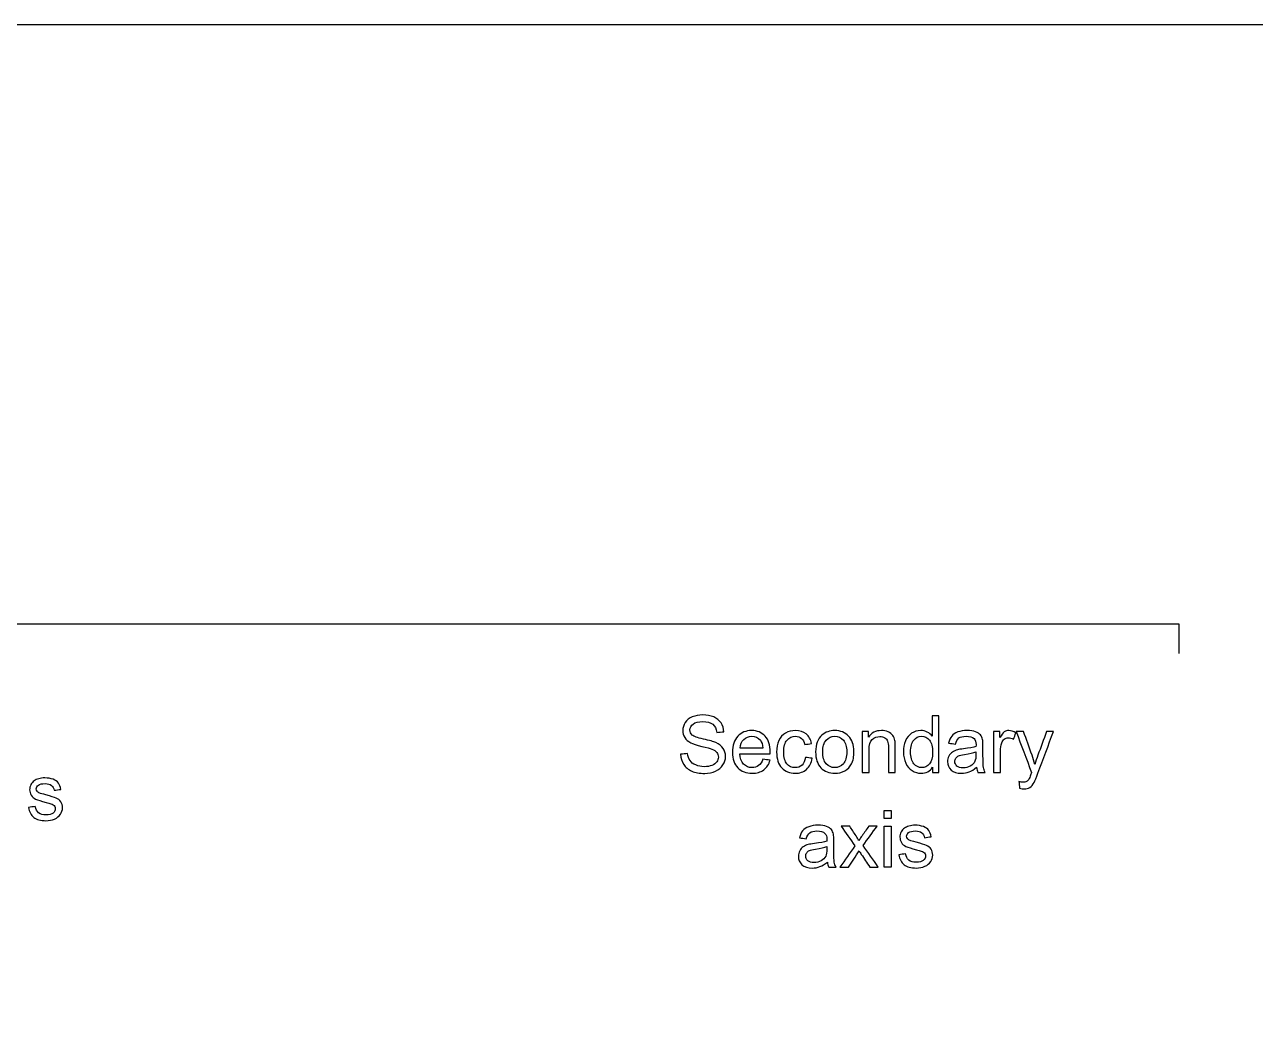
# Model space of a CAD drawing. Extents: x 0 to 1200, y 0 to 700.
# Drawn here: x 548 to 740.6, y 544.8 to 700 of the extents above; entities that cross this region are included whole.
import ezdxf

# ---------------------------------------------------------------- set-up
doc = ezdxf.new("R2010")
doc.units = 0
doc.header["$MEASUREMENT"] = 0
doc.layers.add('DEFAULT', color=7, linetype='CONTINUOUS')

msp = doc.modelspace()

# ---------------------------------------------------------------- linework, layer by layer
at = {"layer": 'DEFAULT', "color": 7}
msp.add_lwpolyline([(1200, 0), (0, 0), (0, 700), (1200, 700)], close=True, dxfattribs=at)
msp.add_lwpolyline([(32.24, 601.59), (32.24, 606.24), (728.58, 606.24), (728.58, 601.59)], dxfattribs=at)
at = {"layer": 'DEFAULT', "color": 38}
for points in [[(682.47, 577.02), (683.56, 577.02), (683.56, 575.77), (682.47, 575.77)], [(682.47, 574.58), (683.56, 574.58), (683.56, 568.18), (682.47, 568.18)]]:
    msp.add_lwpolyline(points, close=True, dxfattribs=at)
for points, knots in [([(650.63, 585.84), (651, 585.87), (651.36, 585.9), (651.73, 585.93), (651.78, 585.49), (651.91, 585.13), (652.1, 584.84), (652.29, 584.56), (652.58, 584.33), (652.99, 584.16), (653.39, 583.98), (653.84, 583.89), (654.34, 583.89), (654.79, 583.89), (655.18, 583.96), (655.52, 584.09), (655.87, 584.23), (656.12, 584.41), (656.29, 584.64), (656.45, 584.87), (656.54, 585.12), (656.54, 585.39), (656.54, 585.67), (656.46, 585.91), (656.3, 586.12), (656.13, 586.33), (655.87, 586.5), (655.5, 586.64), (655.26, 586.74), (654.74, 586.88), (653.93, 587.07), (653.11, 587.27), (652.55, 587.45), (652.22, 587.63), (651.8, 587.85), (651.48, 588.12), (651.28, 588.45), (651.07, 588.78), (650.97, 589.14), (650.97, 589.55), (650.97, 590), (651.09, 590.41), (651.35, 590.8), (651.6, 591.19), (651.97, 591.48), (652.46, 591.68), (652.94, 591.88), (653.48, 591.98), (654.08, 591.98), (654.73, 591.98), (655.31, 591.88), (655.81, 591.67), (656.31, 591.46), (656.7, 591.15), (656.96, 590.74), (657.23, 590.33), (657.38, 589.86), (657.4, 589.34), (657.02, 589.32), (656.65, 589.29), (656.28, 589.26), (656.22, 589.82), (656.01, 590.24), (655.67, 590.53), (655.32, 590.81), (654.8, 590.95), (654.12, 590.95), (653.42, 590.95), (652.9, 590.82), (652.58, 590.56), (652.25, 590.31), (652.09, 589.99), (652.09, 589.63), (652.09, 589.31), (652.21, 589.05), (652.44, 588.84), (652.66, 588.64), (653.25, 588.43), (654.2, 588.21), (655.15, 588), (655.8, 587.81), (656.16, 587.65), (656.67, 587.41), (657.05, 587.11), (657.3, 586.75), (657.54, 586.38), (657.66, 585.97), (657.66, 585.49), (657.66, 585.02), (657.53, 584.58), (657.26, 584.16), (656.99, 583.75), (656.6, 583.42), (656.1, 583.19), (655.59, 582.96), (655.03, 582.84), (654.4, 582.84), (653.6, 582.84), (652.93, 582.96), (652.39, 583.19), (651.84, 583.43), (651.42, 583.78), (651.11, 584.25), (650.81, 584.71), (650.64, 585.24), (650.63, 585.84)], [0, 0, 0, 0, 3.139891, 3.139891, 3.139891, 4.139891, 4.139891, 4.139891, 5.139891, 5.139891, 5.139891, 6.139891, 6.139891, 6.139891, 7.139891, 7.139891, 7.139891, 8.139891, 8.139891, 8.139891, 9.139891, 9.139891, 9.139891, 10.139891, 10.139891, 10.139891, 11.139891, 11.139891, 11.139891, 12.139891, 12.139891, 12.139891, 13.139891, 13.139891, 13.139891, 14.139891, 14.139891, 14.139891, 15.139891, 15.139891, 15.139891, 16.139891, 16.139891, 16.139891, 17.139891, 17.139891, 17.139891, 18.139891, 18.139891, 18.139891, 19.139891, 19.139891, 19.139891, 20.139891, 20.139891, 20.139891, 21.139891, 21.139891, 21.139891, 24.326865, 24.326865, 24.326865, 25.326865, 25.326865, 25.326865, 26.326865, 26.326865, 26.326865, 27.326865, 27.326865, 27.326865, 28.326865, 28.326865, 28.326865, 29.326865, 29.326865, 29.326865, 30.326865, 30.326865, 30.326865, 31.326865, 31.326865, 31.326865, 32.326865, 32.326865, 32.326865, 33.326865, 33.326865, 33.326865, 34.326865, 34.326865, 34.326865, 35.326865, 35.326865, 35.326865, 36.326865, 36.326865, 36.326865, 37.326865, 37.326865, 37.326865, 38.326865, 38.326865, 38.326865, 39.326865, 39.326865, 39.326865, 39.326865]), ([(690.05, 583), (690.05, 583.26), (690.05, 583.53), (690.05, 583.8), (689.65, 583.17), (689.05, 582.85), (688.26, 582.85), (687.75, 582.85), (687.28, 582.99), (686.85, 583.27), (686.43, 583.55), (686.09, 583.95), (685.86, 584.45), (685.62, 584.96), (685.51, 585.54), (685.51, 586.19), (685.51, 586.83), (685.61, 587.41), (685.82, 587.93), (686.04, 588.45), (686.36, 588.85), (686.78, 589.13), (687.21, 589.4), (687.69, 589.54), (688.21, 589.54), (688.6, 589.54), (688.94, 589.46), (689.24, 589.3), (689.55, 589.14), (689.79, 588.92), (689.98, 588.66), (689.98, 589.72), (689.98, 590.78), (689.98, 591.83), (690.34, 591.83), (690.7, 591.83), (691.06, 591.83), (691.06, 588.89), (691.06, 585.94), (691.06, 583), (690.72, 583), (690.39, 583), (690.05, 583)], [2.853, 2.853, 2.853, 2.853, 5.143, 5.143, 5.143, 6.143, 6.143, 6.143, 7.143, 7.143, 7.143, 8.143, 8.143, 8.143, 9.143, 9.143, 9.143, 10.143, 10.143, 10.143, 11.143, 11.143, 11.143, 12.143, 12.143, 12.143, 13.143, 13.143, 13.143, 14.143, 14.143, 14.143, 23.132, 23.132, 23.132, 26.19, 26.19, 26.19, 51.244, 51.244, 51.244, 54.097, 54.097, 54.097, 54.097]), ([(663.51, 585.06), (663.88, 585.01), (664.25, 584.96), (664.63, 584.92), (664.45, 584.26), (664.12, 583.75), (663.64, 583.39), (663.17, 583.03), (662.56, 582.85), (661.81, 582.85), (660.88, 582.85), (660.13, 583.14), (659.58, 583.72), (659.04, 584.29), (658.76, 585.1), (658.76, 586.14), (658.76, 587.22), (659.04, 588.06), (659.59, 588.65), (660.15, 589.25), (660.87, 589.54), (661.75, 589.54), (662.61, 589.54), (663.31, 589.25), (663.85, 588.67), (664.39, 588.09), (664.66, 587.27), (664.66, 586.21), (664.66, 586.14), (664.66, 586.05), (664.66, 585.92), (663.07, 585.92), (661.47, 585.92), (659.88, 585.92), (659.92, 585.22), (660.12, 584.68), (660.48, 584.3), (660.84, 583.93), (661.28, 583.74), (661.82, 583.74), (662.22, 583.74), (662.56, 583.85), (662.84, 584.06), (663.12, 584.27), (663.34, 584.6), (663.51, 585.06)], [0, 0, 0, 0, 3.202208, 3.202208, 3.202208, 4.202208, 4.202208, 4.202208, 5.202208, 5.202208, 5.202208, 6.202208, 6.202208, 6.202208, 7.202208, 7.202208, 7.202208, 8.202208, 8.202208, 8.202208, 9.202208, 9.202208, 9.202208, 10.202208, 10.202208, 10.202208, 11.202208, 11.202208, 11.202208, 12.202208, 12.202208, 12.202208, 25.737208, 25.737208, 25.737208, 26.737208, 26.737208, 26.737208, 27.737208, 27.737208, 27.737208, 28.737208, 28.737208, 28.737208, 29.737208, 29.737208, 29.737208, 29.737208]), ([(670.17, 585.34), (670.52, 585.29), (670.88, 585.25), (671.23, 585.2), (671.12, 584.47), (670.82, 583.89), (670.34, 583.47), (669.86, 583.06), (669.27, 582.85), (668.57, 582.85), (667.69, 582.85), (666.99, 583.14), (666.46, 583.71), (665.92, 584.28), (665.66, 585.1), (665.66, 586.17), (665.66, 586.86), (665.77, 587.47), (666, 587.99), (666.23, 588.51), (666.58, 588.89), (667.05, 589.15), (667.52, 589.41), (668.03, 589.54), (668.58, 589.54), (669.27, 589.54), (669.84, 589.37), (670.28, 589.02), (670.72, 588.66), (671.01, 588.16), (671.13, 587.52), (670.78, 587.46), (670.43, 587.41), (670.08, 587.35), (669.98, 587.78), (669.8, 588.11), (669.54, 588.32), (669.29, 588.54), (668.98, 588.65), (668.62, 588.65), (668.07, 588.65), (667.63, 588.45), (667.29, 588.06), (666.94, 587.67), (666.77, 587.05), (666.77, 586.2), (666.77, 585.34), (666.94, 584.72), (667.27, 584.33), (667.6, 583.94), (668.03, 583.74), (668.56, 583.74), (668.98, 583.74), (669.34, 583.87), (669.63, 584.13), (669.91, 584.4), (670.09, 584.8), (670.17, 585.34)], [0, 0, 0, 0, 3.04943, 3.04943, 3.04943, 4.04943, 4.04943, 4.04943, 5.04943, 5.04943, 5.04943, 6.04943, 6.04943, 6.04943, 7.04943, 7.04943, 7.04943, 8.04943, 8.04943, 8.04943, 9.04943, 9.04943, 9.04943, 10.04943, 10.04943, 10.04943, 11.04943, 11.04943, 11.04943, 12.04943, 12.04943, 12.04943, 15.075748, 15.075748, 15.075748, 16.075748, 16.075748, 16.075748, 17.075748, 17.075748, 17.075748, 18.075748, 18.075748, 18.075748, 19.075748, 19.075748, 19.075748, 20.075748, 20.075748, 20.075748, 21.075748, 21.075748, 21.075748, 22.075748, 22.075748, 22.075748, 23.075748, 23.075748, 23.075748, 23.075748]), ([(671.76, 586.2), (671.76, 587.38), (672.09, 588.26), (672.75, 588.83), (673.3, 589.31), (673.97, 589.54), (674.76, 589.54), (675.64, 589.54), (676.36, 589.25), (676.92, 588.68), (677.48, 588.1), (677.76, 587.3), (677.76, 586.29), (677.76, 585.46), (677.63, 584.81), (677.39, 584.34), (677.14, 583.87), (676.78, 583.5), (676.31, 583.24), (675.84, 582.98), (675.32, 582.85), (674.76, 582.85), (673.87, 582.85), (673.14, 583.14), (672.59, 583.71), (672.04, 584.29), (671.76, 585.12), (671.76, 586.2)], [1, 1, 1, 1, 2, 2, 2, 3, 3, 3, 4, 4, 4, 5, 5, 5, 6, 6, 6, 7, 7, 7, 8, 8, 8, 9, 9, 9, 10, 10, 10, 10]), ([(679.03, 583), (679.03, 585.13), (679.03, 587.26), (679.03, 589.4), (679.36, 589.4), (679.68, 589.4), (680.01, 589.4), (680.01, 589.09), (680.01, 588.79), (680.01, 588.49), (680.48, 589.19), (681.16, 589.54), (682.05, 589.54), (682.43, 589.54), (682.79, 589.47), (683.11, 589.33), (683.43, 589.2), (683.67, 589.01), (683.84, 588.79), (684, 588.56), (684.11, 588.3), (684.17, 587.99), (684.21, 587.79), (684.23, 587.43), (684.23, 586.93), (684.23, 585.62), (684.23, 584.31), (684.23, 583), (683.87, 583), (683.51, 583), (683.15, 583), (683.15, 584.29), (683.15, 585.59), (683.15, 586.89), (683.15, 587.33), (683.11, 587.66), (683.02, 587.88), (682.94, 588.1), (682.79, 588.28), (682.57, 588.41), (682.36, 588.54), (682.11, 588.6), (681.82, 588.6), (681.35, 588.6), (680.95, 588.46), (680.62, 588.16), (680.28, 587.87), (680.12, 587.31), (680.12, 586.49), (680.12, 585.33), (680.12, 584.16), (680.12, 583), (679.75, 583), (679.39, 583), (679.03, 583)], [3.076, 3.076, 3.076, 3.076, 21.225, 21.225, 21.225, 23.994, 23.994, 23.994, 26.574, 26.574, 26.574, 27.574, 27.574, 27.574, 28.574, 28.574, 28.574, 29.574, 29.574, 29.574, 30.574, 30.574, 30.574, 31.574, 31.574, 31.574, 42.734, 42.734, 42.734, 45.81, 45.81, 45.81, 56.85, 56.85, 56.85, 57.85, 57.85, 57.85, 58.85, 58.85, 58.85, 59.85, 59.85, 59.85, 60.85, 60.85, 60.85, 61.85, 61.85, 61.85, 71.762, 71.762, 71.762, 74.838, 74.838, 74.838, 74.838]), ([(696.94, 583.79), (696.54, 583.44), (696.15, 583.2), (695.78, 583.06), (695.41, 582.92), (695.01, 582.85), (694.59, 582.85), (693.88, 582.85), (693.34, 583.02), (692.96, 583.37), (692.59, 583.71), (692.4, 584.15), (692.4, 584.68), (692.4, 585), (692.47, 585.28), (692.61, 585.54), (692.75, 585.8), (692.94, 586.01), (693.17, 586.17), (693.4, 586.32), (693.66, 586.44), (693.95, 586.52), (694.16, 586.58), (694.49, 586.63), (694.92, 586.69), (695.79, 586.79), (696.44, 586.91), (696.85, 587.06), (696.86, 587.21), (696.86, 587.3), (696.86, 587.34), (696.86, 587.78), (696.76, 588.1), (696.55, 588.28), (696.27, 588.52), (695.86, 588.64), (695.31, 588.64), (694.8, 588.64), (694.43, 588.55), (694.18, 588.38), (693.94, 588.2), (693.76, 587.88), (693.64, 587.43), (693.29, 587.47), (692.94, 587.52), (692.58, 587.57), (692.68, 588.03), (692.84, 588.39), (693.06, 588.67), (693.28, 588.95), (693.6, 589.17), (694.02, 589.32), (694.44, 589.47), (694.92, 589.54), (695.47, 589.54), (696.02, 589.54), (696.46, 589.48), (696.8, 589.35), (697.15, 589.22), (697.4, 589.06), (697.56, 588.86), (697.72, 588.67), (697.83, 588.42), (697.89, 588.13), (697.93, 587.94), (697.95, 587.61), (697.95, 587.13), (697.95, 586.64), (697.95, 586.16), (697.95, 585.68), (697.95, 584.67), (697.97, 584.03), (698.02, 583.76), (698.06, 583.5), (698.16, 583.24), (698.29, 583), (697.91, 583), (697.54, 583), (697.16, 583), (697.05, 583.22), (696.97, 583.48), (696.94, 583.79)], [1, 1, 1, 1, 2, 2, 2, 3, 3, 3, 4, 4, 4, 5, 5, 5, 6, 6, 6, 7, 7, 7, 8, 8, 8, 9, 9, 9, 10, 10, 10, 11, 11, 11, 12, 12, 12, 13, 13, 13, 14, 14, 14, 15, 15, 15, 18.035814, 18.035814, 18.035814, 19.035814, 19.035814, 19.035814, 20.035814, 20.035814, 20.035814, 21.035814, 21.035814, 21.035814, 22.035814, 22.035814, 22.035814, 23.035814, 23.035814, 23.035814, 24.035814, 24.035814, 24.035814, 25.035814, 25.035814, 25.035814, 29.137814, 29.137814, 29.137814, 30.137814, 30.137814, 30.137814, 31.137814, 31.137814, 31.137814, 34.350814, 34.350814, 34.350814, 35.350814, 35.350814, 35.350814, 35.350814]), ([(699.62, 583), (699.62, 585.13), (699.62, 587.26), (699.62, 589.4), (699.94, 589.4), (700.27, 589.4), (700.6, 589.4), (700.6, 589.07), (700.6, 588.75), (700.6, 588.43), (700.85, 588.88), (701.08, 589.18), (701.29, 589.33), (701.5, 589.47), (701.73, 589.54), (701.98, 589.54), (702.35, 589.54), (702.72, 589.43), (703.1, 589.19), (702.97, 588.86), (702.85, 588.52), (702.72, 588.19), (702.46, 588.34), (702.19, 588.42), (701.93, 588.42), (701.69, 588.42), (701.48, 588.35), (701.29, 588.21), (701.1, 588.06), (700.97, 587.87), (700.89, 587.61), (700.76, 587.23), (700.7, 586.81), (700.7, 586.35), (700.7, 585.23), (700.7, 584.11), (700.7, 583), (700.34, 583), (699.98, 583), (699.62, 583)], [3.076, 3.076, 3.076, 3.076, 21.225, 21.225, 21.225, 23.994, 23.994, 23.994, 26.745, 26.745, 26.745, 27.745, 27.745, 27.745, 28.745, 28.745, 28.745, 29.745, 29.745, 29.745, 32.789141, 32.789141, 32.789141, 33.789141, 33.789141, 33.789141, 34.789141, 34.789141, 34.789141, 35.789141, 35.789141, 35.789141, 36.789141, 36.789141, 36.789141, 46.291141, 46.291141, 46.291141, 49.367141, 49.367141, 49.367141, 49.367141]), ([(659.94, 586.81), (661.13, 586.81), (662.33, 586.81), (663.52, 586.81), (663.47, 587.35), (663.33, 587.75), (663.11, 588.02), (662.76, 588.44), (662.31, 588.65), (661.76, 588.65), (661.27, 588.65), (660.85, 588.48), (660.51, 588.15), (660.17, 587.82), (659.98, 587.37), (659.94, 586.81)], [1, 1, 1, 1, 11.134, 11.134, 11.134, 12.134, 12.134, 12.134, 13.134, 13.134, 13.134, 14.134, 14.134, 14.134, 15.134, 15.134, 15.134, 15.134]), ([(672.87, 586.2), (672.87, 585.38), (673.05, 584.76), (673.41, 584.35), (673.77, 583.95), (674.22, 583.74), (674.76, 583.74), (675.3, 583.74), (675.75, 583.95), (676.11, 584.36), (676.46, 584.77), (676.64, 585.39), (676.64, 586.23), (676.64, 587.02), (676.46, 587.62), (676.1, 588.03), (675.74, 588.44), (675.3, 588.64), (674.76, 588.64), (674.22, 588.64), (673.77, 588.44), (673.41, 588.04), (673.05, 587.63), (672.87, 587.02), (672.87, 586.2)], [1, 1, 1, 1, 2, 2, 2, 3, 3, 3, 4, 4, 4, 5, 5, 5, 6, 6, 6, 7, 7, 7, 8, 8, 8, 9, 9, 9, 9]), ([(686.62, 586.19), (686.62, 585.37), (686.79, 584.76), (687.14, 584.35), (687.48, 583.95), (687.89, 583.74), (688.36, 583.74), (688.84, 583.74), (689.24, 583.94), (689.57, 584.32), (689.9, 584.71), (690.07, 585.3), (690.07, 586.1), (690.07, 586.98), (689.9, 587.62), (689.56, 588.03), (689.23, 588.44), (688.81, 588.64), (688.32, 588.64), (687.83, 588.64), (687.43, 588.45), (687.11, 588.05), (686.78, 587.66), (686.62, 587.04), (686.62, 586.19)], [1, 1, 1, 1, 2, 2, 2, 3, 3, 3, 4, 4, 4, 5, 5, 5, 6, 6, 6, 7, 7, 7, 8, 8, 8, 9, 9, 9, 9]), ([(703.69, 580.53), (703.65, 580.87), (703.61, 581.21), (703.57, 581.55), (703.81, 581.48), (704.02, 581.45), (704.2, 581.45), (704.44, 581.45), (704.63, 581.49), (704.77, 581.57), (704.92, 581.65), (705.04, 581.77), (705.13, 581.91), (705.2, 582.02), (705.31, 582.29), (705.46, 582.72), (705.48, 582.78), (705.51, 582.87), (705.56, 582.98), (704.75, 585.12), (703.94, 587.26), (703.13, 589.4), (703.52, 589.4), (703.91, 589.4), (704.3, 589.4), (704.74, 588.16), (705.19, 586.93), (705.63, 585.69), (705.8, 585.22), (705.96, 584.73), (706.09, 584.21), (706.22, 584.71), (706.37, 585.19), (706.54, 585.67), (707, 586.91), (707.45, 588.15), (707.91, 589.4), (708.27, 589.4), (708.63, 589.4), (708.99, 589.4), (708.18, 587.23), (707.37, 585.06), (706.56, 582.89), (706.3, 582.18), (706.09, 581.7), (705.95, 581.43), (705.76, 581.08), (705.54, 580.81), (705.29, 580.65), (705.04, 580.48), (704.74, 580.4), (704.39, 580.4), (704.19, 580.4), (703.95, 580.44), (703.69, 580.53)], [0, 0, 0, 0, 2.908179, 2.908179, 2.908179, 3.908179, 3.908179, 3.908179, 4.908179, 4.908179, 4.908179, 5.908179, 5.908179, 5.908179, 6.908179, 6.908179, 6.908179, 7.908179, 7.908179, 7.908179, 27.351745, 27.351745, 27.351745, 30.666745, 30.666745, 30.666745, 41.834817, 41.834817, 41.834817, 42.834817, 42.834817, 42.834817, 43.834817, 43.834817, 43.834817, 55.101959, 55.101959, 55.101959, 58.177959, 58.177959, 58.177959, 77.88395, 77.88395, 77.88395, 78.88395, 78.88395, 78.88395, 79.88395, 79.88395, 79.88395, 80.88395, 80.88395, 80.88395, 81.88395, 81.88395, 81.88395, 81.88395]), ([(696.85, 586.21), (696.46, 586.05), (695.87, 585.91), (695.08, 585.8), (694.63, 585.73), (694.32, 585.66), (694.13, 585.58), (693.95, 585.5), (693.81, 585.38), (693.7, 585.23), (693.6, 585.07), (693.55, 584.9), (693.55, 584.71), (693.55, 584.42), (693.66, 584.18), (693.88, 583.99), (694.1, 583.8), (694.42, 583.7), (694.84, 583.7), (695.26, 583.7), (695.63, 583.79), (695.96, 583.98), (696.29, 584.16), (696.52, 584.41), (696.68, 584.73), (696.79, 584.97), (696.85, 585.33), (696.85, 585.81), (696.85, 585.94), (696.85, 586.08), (696.85, 586.21)], [1.128, 1.128, 1.128, 1.128, 2.128, 2.128, 2.128, 3.128, 3.128, 3.128, 4.128, 4.128, 4.128, 5.128, 5.128, 5.128, 6.128, 6.128, 6.128, 7.128, 7.128, 7.128, 8.128, 8.128, 8.128, 9.128, 9.128, 9.128, 10.128, 10.128, 10.128, 11.256, 11.256, 11.256, 11.256]), ([(548.57, 577.5), (548.93, 577.55), (549.28, 577.61), (549.64, 577.67), (549.7, 577.24), (549.87, 576.91), (550.15, 576.68), (550.42, 576.45), (550.81, 576.33), (551.3, 576.33), (551.8, 576.33), (552.17, 576.44), (552.41, 576.64), (552.65, 576.84), (552.77, 577.08), (552.77, 577.35), (552.77, 577.6), (552.66, 577.79), (552.45, 577.93), (552.3, 578.03), (551.93, 578.15), (551.34, 578.3), (550.55, 578.5), (549.99, 578.67), (549.69, 578.82), (549.38, 578.97), (549.15, 579.17), (548.99, 579.43), (548.83, 579.69), (548.75, 579.98), (548.75, 580.29), (548.75, 580.57), (548.82, 580.84), (548.95, 581.08), (549.08, 581.33), (549.25, 581.53), (549.48, 581.69), (549.65, 581.81), (549.88, 581.92), (550.17, 582.01), (550.46, 582.09), (550.77, 582.13), (551.11, 582.13), (551.61, 582.13), (552.05, 582.06), (552.43, 581.92), (552.81, 581.77), (553.09, 581.58), (553.27, 581.33), (553.45, 581.08), (553.58, 580.75), (553.65, 580.34), (553.29, 580.29), (552.94, 580.24), (552.58, 580.19), (552.54, 580.52), (552.4, 580.78), (552.17, 580.97), (551.93, 581.15), (551.61, 581.24), (551.19, 581.24), (550.69, 581.24), (550.33, 581.16), (550.12, 581), (549.91, 580.83), (549.8, 580.64), (549.8, 580.42), (549.8, 580.28), (549.84, 580.15), (549.93, 580.04), (550.02, 579.92), (550.16, 579.82), (550.35, 579.75), (550.46, 579.71), (550.78, 579.61), (551.31, 579.47), (552.07, 579.26), (552.61, 579.1), (552.91, 578.97), (553.22, 578.84), (553.45, 578.65), (553.63, 578.4), (553.8, 578.15), (553.89, 577.84), (553.89, 577.47), (553.89, 577.11), (553.78, 576.77), (553.57, 576.45), (553.36, 576.13), (553.05, 575.88), (552.66, 575.7), (552.26, 575.53), (551.81, 575.44), (551.31, 575.44), (550.47, 575.44), (549.84, 575.62), (549.4, 575.96), (548.97, 576.31), (548.69, 576.82), (548.57, 577.5)], [0, 0, 0, 0, 3.079481, 3.079481, 3.079481, 4.079481, 4.079481, 4.079481, 5.079481, 5.079481, 5.079481, 6.079481, 6.079481, 6.079481, 7.079481, 7.079481, 7.079481, 8.079481, 8.079481, 8.079481, 9.079481, 9.079481, 9.079481, 10.079481, 10.079481, 10.079481, 11.079481, 11.079481, 11.079481, 12.079481, 12.079481, 12.079481, 13.079481, 13.079481, 13.079481, 14.079481, 14.079481, 14.079481, 15.079481, 15.079481, 15.079481, 16.079481, 16.079481, 16.079481, 17.079481, 17.079481, 17.079481, 18.079481, 18.079481, 18.079481, 19.079481, 19.079481, 19.079481, 22.115295, 22.115295, 22.115295, 23.115295, 23.115295, 23.115295, 24.115295, 24.115295, 24.115295, 25.115295, 25.115295, 25.115295, 26.115295, 26.115295, 26.115295, 27.115295, 27.115295, 27.115295, 28.115295, 28.115295, 28.115295, 29.115295, 29.115295, 29.115295, 30.115295, 30.115295, 30.115295, 31.115295, 31.115295, 31.115295, 32.115295, 32.115295, 32.115295, 33.115295, 33.115295, 33.115295, 34.115295, 34.115295, 34.115295, 35.115295, 35.115295, 35.115295, 36.115295, 36.115295, 36.115295, 37.115295, 37.115295, 37.115295, 37.115295]), ([(673.6, 568.97), (673.2, 568.63), (672.81, 568.39), (672.44, 568.25), (672.07, 568.1), (671.67, 568.03), (671.24, 568.03), (670.54, 568.03), (670, 568.21), (669.62, 568.55), (669.24, 568.89), (669.06, 569.33), (669.06, 569.87), (669.06, 570.18), (669.13, 570.47), (669.27, 570.73), (669.41, 570.99), (669.6, 571.19), (669.83, 571.35), (670.06, 571.51), (670.32, 571.63), (670.61, 571.71), (670.82, 571.76), (671.15, 571.82), (671.58, 571.87), (672.45, 571.97), (673.1, 572.1), (673.51, 572.24), (673.52, 572.39), (673.52, 572.49), (673.52, 572.53), (673.52, 572.97), (673.41, 573.28), (673.21, 573.46), (672.93, 573.71), (672.52, 573.83), (671.97, 573.83), (671.46, 573.83), (671.09, 573.74), (670.84, 573.56), (670.6, 573.38), (670.42, 573.06), (670.3, 572.61), (669.95, 572.66), (669.6, 572.71), (669.24, 572.75), (669.34, 573.21), (669.5, 573.58), (669.72, 573.85), (669.94, 574.13), (670.26, 574.35), (670.68, 574.5), (671.1, 574.65), (671.58, 574.73), (672.13, 574.73), (672.68, 574.73), (673.12, 574.66), (673.46, 574.53), (673.8, 574.4), (674.06, 574.24), (674.22, 574.05), (674.38, 573.85), (674.49, 573.61), (674.55, 573.31), (674.59, 573.12), (674.61, 572.79), (674.61, 572.31), (674.61, 571.83), (674.61, 571.34), (674.61, 570.86), (674.61, 569.85), (674.63, 569.21), (674.68, 568.95), (674.72, 568.68), (674.82, 568.42), (674.95, 568.18), (674.57, 568.18), (674.2, 568.18), (673.82, 568.18), (673.71, 568.4), (673.63, 568.67), (673.6, 568.97)], [1, 1, 1, 1, 2, 2, 2, 3, 3, 3, 4, 4, 4, 5, 5, 5, 6, 6, 6, 7, 7, 7, 8, 8, 8, 9, 9, 9, 10, 10, 10, 11, 11, 11, 12, 12, 12, 13, 13, 13, 14, 14, 14, 15, 15, 15, 18.035814, 18.035814, 18.035814, 19.035814, 19.035814, 19.035814, 20.035814, 20.035814, 20.035814, 21.035814, 21.035814, 21.035814, 22.035814, 22.035814, 22.035814, 23.035814, 23.035814, 23.035814, 24.035814, 24.035814, 24.035814, 25.035814, 25.035814, 25.035814, 29.137814, 29.137814, 29.137814, 30.137814, 30.137814, 30.137814, 31.137814, 31.137814, 31.137814, 34.350814, 34.350814, 34.350814, 35.350814, 35.350814, 35.350814, 35.350814]), ([(675.57, 568.18), (676.35, 569.29), (677.13, 570.4), (677.91, 571.51), (677.18, 572.53), (676.46, 573.56), (675.74, 574.58), (676.19, 574.58), (676.65, 574.58), (677.1, 574.58), (677.43, 574.08), (677.75, 573.58), (678.08, 573.08), (678.27, 572.79), (678.41, 572.56), (678.53, 572.36), (678.7, 572.63), (678.87, 572.86), (679.02, 573.07), (679.38, 573.57), (679.73, 574.08), (680.09, 574.58), (680.53, 574.58), (680.96, 574.58), (681.39, 574.58), (680.65, 573.58), (679.92, 572.57), (679.18, 571.57), (679.97, 570.44), (680.77, 569.31), (681.56, 568.18), (681.12, 568.18), (680.67, 568.18), (680.23, 568.18), (679.79, 568.84), (679.35, 569.51), (678.91, 570.17), (678.8, 570.35), (678.68, 570.53), (678.56, 570.71), (678, 569.86), (677.44, 569.02), (676.88, 568.18), (676.44, 568.18), (676.01, 568.18), (675.57, 568.18)], [0, 0, 0, 0, 11.531284, 11.531284, 11.531284, 22.189119, 22.189119, 22.189119, 26.034119, 26.034119, 26.034119, 31.120063, 31.120063, 31.120063, 32.120063, 32.120063, 32.120063, 33.120063, 33.120063, 33.120063, 38.388755, 38.388755, 38.388755, 42.062755, 42.062755, 42.062755, 52.66252, 52.66252, 52.66252, 64.401315, 64.401315, 64.401315, 68.177315, 68.177315, 68.177315, 74.936951, 74.936951, 74.936951, 76.752308, 76.752308, 76.752308, 85.355433, 85.355433, 85.355433, 89.081433, 89.081433, 89.081433, 89.081433]), ([(684.77, 570.09), (685.13, 570.15), (685.49, 570.2), (685.85, 570.26), (685.91, 569.83), (686.07, 569.5), (686.35, 569.27), (686.62, 569.04), (687.01, 568.93), (687.5, 568.93), (688, 568.93), (688.37, 569.03), (688.61, 569.23), (688.85, 569.43), (688.98, 569.67), (688.98, 569.95), (688.98, 570.19), (688.87, 570.38), (688.66, 570.52), (688.51, 570.62), (688.14, 570.74), (687.55, 570.89), (686.75, 571.09), (686.2, 571.27), (685.89, 571.41), (685.58, 571.56), (685.35, 571.76), (685.19, 572.02), (685.03, 572.28), (684.95, 572.57), (684.95, 572.88), (684.95, 573.17), (685.02, 573.43), (685.15, 573.67), (685.28, 573.92), (685.46, 574.12), (685.68, 574.28), (685.85, 574.4), (686.08, 574.51), (686.37, 574.6), (686.67, 574.68), (686.98, 574.73), (687.31, 574.73), (687.81, 574.73), (688.25, 574.65), (688.63, 574.51), (689.01, 574.36), (689.29, 574.17), (689.48, 573.92), (689.66, 573.67), (689.78, 573.34), (689.85, 572.93), (689.5, 572.88), (689.14, 572.83), (688.79, 572.78), (688.74, 573.11), (688.6, 573.37), (688.37, 573.56), (688.14, 573.74), (687.81, 573.83), (687.39, 573.83), (686.89, 573.83), (686.54, 573.75), (686.32, 573.59), (686.11, 573.42), (686, 573.23), (686, 573.01), (686, 572.87), (686.05, 572.74), (686.14, 572.63), (686.22, 572.51), (686.36, 572.42), (686.55, 572.34), (686.66, 572.3), (686.98, 572.21), (687.51, 572.06), (688.28, 571.86), (688.81, 571.69), (689.12, 571.56), (689.42, 571.43), (689.66, 571.24), (689.83, 570.99), (690, 570.74), (690.09, 570.43), (690.09, 570.06), (690.09, 569.7), (689.98, 569.36), (689.77, 569.04), (689.56, 568.72), (689.26, 568.47), (688.86, 568.3), (688.46, 568.12), (688.01, 568.03), (687.51, 568.03), (686.68, 568.03), (686.04, 568.21), (685.61, 568.55), (685.17, 568.9), (684.89, 569.41), (684.77, 570.09)], [1, 1, 1, 1, 4.079481, 4.079481, 4.079481, 5.079481, 5.079481, 5.079481, 6.079481, 6.079481, 6.079481, 7.079481, 7.079481, 7.079481, 8.079481, 8.079481, 8.079481, 9.079481, 9.079481, 9.079481, 10.079481, 10.079481, 10.079481, 11.079481, 11.079481, 11.079481, 12.079481, 12.079481, 12.079481, 13.079481, 13.079481, 13.079481, 14.079481, 14.079481, 14.079481, 15.079481, 15.079481, 15.079481, 16.079481, 16.079481, 16.079481, 17.079481, 17.079481, 17.079481, 18.079481, 18.079481, 18.079481, 19.079481, 19.079481, 19.079481, 20.079481, 20.079481, 20.079481, 23.115295, 23.115295, 23.115295, 24.115295, 24.115295, 24.115295, 25.115295, 25.115295, 25.115295, 26.115295, 26.115295, 26.115295, 27.115295, 27.115295, 27.115295, 28.115295, 28.115295, 28.115295, 29.115295, 29.115295, 29.115295, 30.115295, 30.115295, 30.115295, 31.115295, 31.115295, 31.115295, 32.115295, 32.115295, 32.115295, 33.115295, 33.115295, 33.115295, 34.115295, 34.115295, 34.115295, 35.115295, 35.115295, 35.115295, 36.115295, 36.115295, 36.115295, 37.115295, 37.115295, 37.115295, 38.115295, 38.115295, 38.115295, 38.115295]), ([(673.51, 571.39), (673.12, 571.23), (672.53, 571.09), (671.74, 570.98), (671.29, 570.92), (670.98, 570.85), (670.79, 570.77), (670.61, 570.68), (670.46, 570.57), (670.36, 570.41), (670.26, 570.26), (670.21, 570.09), (670.21, 569.9), (670.21, 569.61), (670.32, 569.37), (670.54, 569.17), (670.76, 568.98), (671.08, 568.88), (671.5, 568.88), (671.92, 568.88), (672.29, 568.98), (672.62, 569.16), (672.94, 569.34), (673.18, 569.59), (673.34, 569.91), (673.45, 570.15), (673.51, 570.52), (673.51, 570.99), (673.51, 571.13), (673.51, 571.26), (673.51, 571.39)], [1.128, 1.128, 1.128, 1.128, 2.128, 2.128, 2.128, 3.128, 3.128, 3.128, 4.128, 4.128, 4.128, 5.128, 5.128, 5.128, 6.128, 6.128, 6.128, 7.128, 7.128, 7.128, 8.128, 8.128, 8.128, 9.128, 9.128, 9.128, 10.128, 10.128, 10.128, 11.256, 11.256, 11.256, 11.256])]:
    msp.add_open_spline(points, degree=3, knots=knots, dxfattribs=at)

doc.saveas('drawing.dxf')
